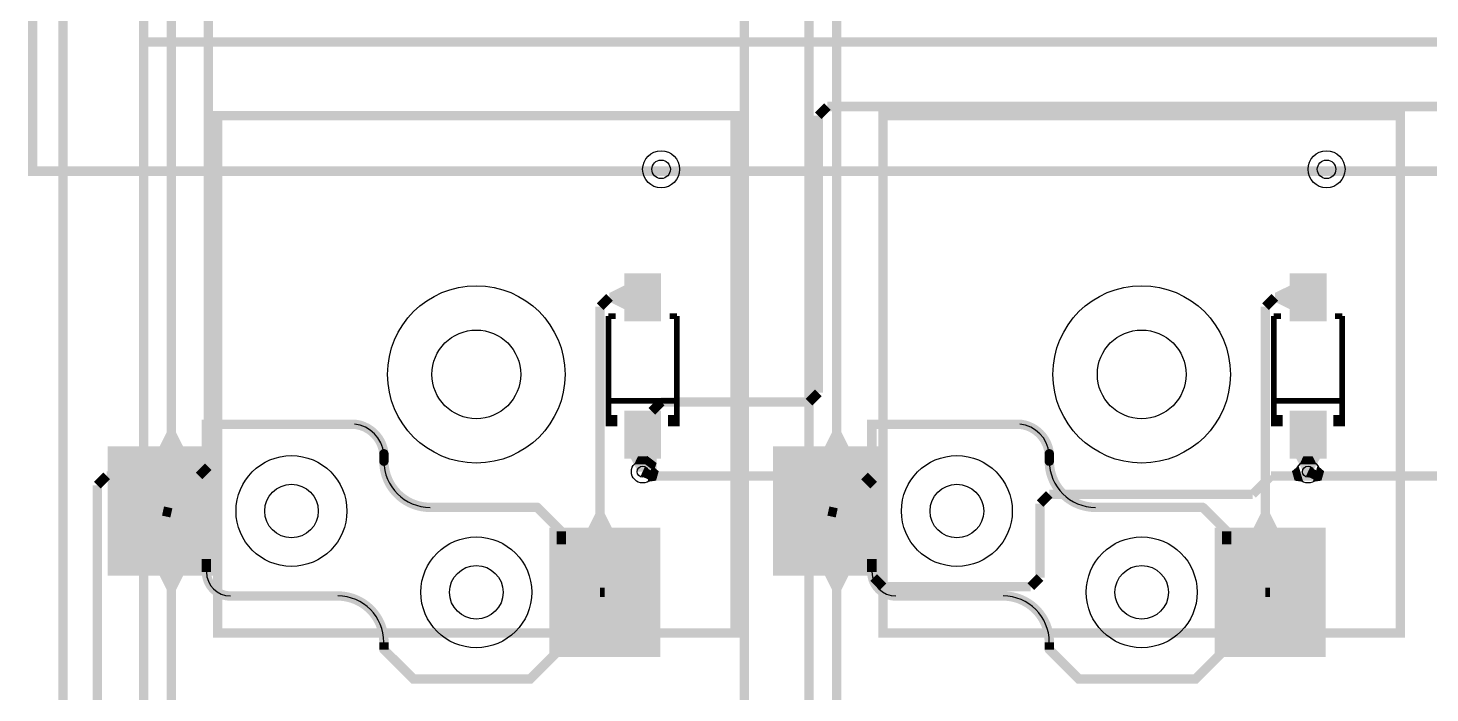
# Model space of a CAD drawing. Header units: millimetres. Extents: x -992 to -826, y 770 to 901.
# Drawn here: x -975.21 to -937.28, y 856.14 to 874.14 of the extents above; entities that cross this region are included whole.
import ezdxf

# ---------------------------------------------------------------- set-up
doc = ezdxf.new("R2010")
doc.units = ezdxf.units.MM
for name, color, linetype, true_color in [('BoardOutLine', 7, 'Continuous', 0xff00ff), ('BottomLayer', 7, 'Continuous', 0x0000ff), ('BottomPasteMaskLayer', 7, 'Continuous', 0x800000), ('BottomSilkLayer', 7, 'Continuous', 0x66cc33), ('BottomSolderMaskLayer', 7, 'Continuous', 0xaa00ff), ('Document', 7, 'Continuous', 0xffffff), ('Hole', 7, 'Continuous', 0x222222), ('Multi-Layer', 7, 'Continuous', 0xc0c0c0), ('TopLayer', 7, 'Continuous', 0xff0000), ('TopSilkLayer', 7, 'Continuous', 0xffcc00)]:
    doc.layers.add(name, color=color, linetype=linetype, true_color=true_color)

msp = doc.modelspace()

# ---------------------------------------------------------------- hatches: boundary and pattern name
at = {"layer": 'BottomLayer'}
for points in [[(-958.082, 866.202), (-958.082, 867.502), (-959.082, 867.502), (-959.082, 866.202)], [(-940.082, 866.202), (-940.082, 867.502), (-941.082, 867.502), (-941.082, 866.202)], [(-959.082, 867.169), (-959.082, 866.534), (-959.463, 866.725), (-959.463, 866.979)], [(-941.082, 867.169), (-941.082, 866.534), (-941.463, 866.725), (-941.463, 866.979)], [(-958.082, 862.483), (-958.082, 863.783), (-959.082, 863.783), (-959.082, 862.483)], [(-940.082, 862.483), (-940.082, 863.783), (-941.082, 863.783), (-941.082, 862.483)], [(-971.014, 862.818), (-971.649, 862.818), (-971.459, 863.199), (-971.205, 863.199)], [(-953.014, 862.818), (-953.649, 862.818), (-953.459, 863.199), (-953.205, 863.199)], [(-973.057, 859.318), (-970.057, 859.318), (-970.057, 862.818), (-973.057, 862.818)], [(-955.057, 859.318), (-952.057, 859.318), (-952.057, 862.818), (-955.057, 862.818)], [(-958.899, 862.483), (-958.264, 862.483), (-958.455, 862.133), (-958.709, 862.133)], [(-958.811, 862.334), (-958.353, 862.334), (-958.455, 862.548), (-958.709, 862.548)], [(-940.899, 862.483), (-940.264, 862.483), (-940.455, 862.133), (-940.709, 862.133)], [(-940.353, 862.334), (-940.811, 862.334), (-940.709, 862.548), (-940.455, 862.548)], [(-959.416, 860.618), (-960.051, 860.618), (-959.861, 860.999), (-959.607, 860.999)], [(-941.416, 860.618), (-942.051, 860.618), (-941.861, 860.999), (-941.607, 860.999)], [(-961.107, 857.118), (-958.107, 857.118), (-958.107, 860.618), (-961.107, 860.618)], [(-943.107, 857.118), (-940.107, 857.118), (-940.107, 860.618), (-943.107, 860.618)], [(-971.649, 859.318), (-971.014, 859.318), (-971.205, 858.937), (-971.459, 858.937)], [(-953.649, 859.318), (-953.014, 859.318), (-953.205, 858.937), (-953.459, 858.937)]]:
    msp.add_hatch(color=256, dxfattribs=at).paths.add_polyline_path(points)
at = {"layer": 'BottomPasteMaskLayer'}
for points in [[(-958.082, 866.202), (-958.082, 867.502), (-959.082, 867.502), (-959.082, 866.202)], [(-940.082, 866.202), (-940.082, 867.502), (-941.082, 867.502), (-941.082, 866.202)], [(-958.082, 862.483), (-958.082, 863.783), (-959.082, 863.783), (-959.082, 862.483)], [(-940.082, 862.483), (-940.082, 863.783), (-941.082, 863.783), (-941.082, 862.483)], [(-973.057, 859.318), (-970.057, 859.318), (-970.057, 862.818), (-973.057, 862.818)], [(-955.057, 859.318), (-952.057, 859.318), (-952.057, 862.818), (-955.057, 862.818)], [(-961.107, 857.118), (-958.107, 857.118), (-958.107, 860.618), (-961.107, 860.618)], [(-943.107, 857.118), (-940.107, 857.118), (-940.107, 860.618), (-943.107, 860.618)]]:
    msp.add_hatch(color=256, dxfattribs=at).paths.add_polyline_path(points)
at = {"layer": 'BottomSilkLayer'}
for points in [[(-959.584, 863.668), (-959.264, 863.668), (-959.264, 863.363), (-959.584, 863.363)], [(-957.58, 863.668), (-957.9, 863.668), (-957.9, 863.363), (-957.58, 863.363)], [(-941.584, 863.668), (-941.264, 863.668), (-941.264, 863.363), (-941.584, 863.363)], [(-939.58, 863.668), (-939.9, 863.668), (-939.9, 863.363), (-939.58, 863.363)]]:
    msp.add_hatch(color=256, dxfattribs=at).paths.add_polyline_path(points)
at = {"layer": 'BottomSolderMaskLayer'}
for points in [[(-958.082, 866.202), (-958.082, 867.502), (-959.082, 867.502), (-959.082, 866.202)], [(-940.082, 866.202), (-940.082, 867.502), (-941.082, 867.502), (-941.082, 866.202)], [(-958.082, 862.483), (-958.082, 863.783), (-959.082, 863.783), (-959.082, 862.483)], [(-940.082, 862.483), (-940.082, 863.783), (-941.082, 863.783), (-941.082, 862.483)], [(-973.057, 859.318), (-970.057, 859.318), (-970.057, 862.818), (-973.057, 862.818)], [(-955.057, 859.318), (-952.057, 859.318), (-952.057, 862.818), (-955.057, 862.818)], [(-961.107, 857.118), (-958.107, 857.118), (-958.107, 860.618), (-961.107, 860.618)], [(-943.107, 857.118), (-940.107, 857.118), (-940.107, 860.618), (-943.107, 860.618)]]:
    msp.add_hatch(color=256, dxfattribs=at).paths.add_polyline_path(points)
at = {"layer": 'Document'}
for points in [[(-958.486, 867.003), (-958.678, 867.003), (-958.678, 866.235), (-958.486, 866.235)], [(-940.486, 867.003), (-940.678, 867.003), (-940.678, 866.235), (-940.486, 866.235)], [(-958.966, 866.715), (-958.966, 866.523), (-958.198, 866.523), (-958.198, 866.715)], [(-940.966, 866.715), (-940.966, 866.523), (-940.198, 866.523), (-940.198, 866.715)], [(-958.455, 862.936), (-958.647, 862.936), (-958.647, 863.704), (-958.455, 863.704)], [(-940.455, 862.936), (-940.647, 862.936), (-940.647, 863.704), (-940.455, 863.704)], [(-970.255, 859.418), (-970.255, 863.291), (-966.382, 863.291), (-966.365, 863.292), (-966.349, 863.295), (-966.333, 863.3), (-966.318, 863.308), (-966.305, 863.317), (-966.292, 863.328), (-966.281, 863.34), (-966.272, 863.354), (-966.265, 863.369), (-966.259, 863.385), (-966.256, 863.401), (-966.255, 863.418), (-966.256, 863.434), (-966.259, 863.451), (-966.265, 863.466), (-966.272, 863.481), (-966.281, 863.495), (-966.292, 863.508), (-966.305, 863.518), (-966.318, 863.528), (-966.333, 863.535), (-966.349, 863.54), (-966.365, 863.544), (-966.382, 863.545), (-970.382, 863.545), (-970.399, 863.544), (-970.415, 863.54), (-970.431, 863.535), (-970.445, 863.528), (-970.459, 863.518), (-970.472, 863.508), (-970.483, 863.495), (-970.492, 863.481), (-970.499, 863.466), (-970.505, 863.451), (-970.508, 863.434), (-970.509, 863.418), (-970.509, 859.418), (-970.508, 859.401), (-970.505, 859.385), (-970.499, 859.369), (-970.492, 859.354), (-970.483, 859.34), (-970.472, 859.328), (-970.459, 859.317), (-970.445, 859.308), (-970.431, 859.3), (-970.415, 859.295), (-970.399, 859.292), (-970.382, 859.291), (-970.365, 859.292), (-970.349, 859.295), (-970.333, 859.3), (-970.318, 859.308), (-970.305, 859.317), (-970.292, 859.328), (-970.281, 859.34), (-970.272, 859.354), (-970.265, 859.369), (-970.259, 859.385), (-970.256, 859.401), (-970.255, 859.418)], [(-966.395, 863.291), (-966.354, 863.286), (-966.315, 863.279), (-966.275, 863.27), (-966.236, 863.258), (-966.198, 863.245), (-966.161, 863.23), (-966.124, 863.212), (-966.089, 863.193), (-966.054, 863.172), (-966.021, 863.149), (-965.989, 863.124), (-965.958, 863.098), (-965.929, 863.07), (-965.901, 863.041), (-965.874, 863.01), (-965.85, 862.978), (-965.827, 862.945), (-965.806, 862.91), (-965.787, 862.874), (-965.77, 862.838), (-965.754, 862.8), (-965.741, 862.762), (-965.73, 862.723), (-965.72, 862.684), (-965.713, 862.644), (-965.708, 862.604), (-965.706, 862.588), (-965.702, 862.573), (-965.695, 862.558), (-965.687, 862.544), (-965.677, 862.531), (-965.666, 862.52), (-965.653, 862.51), (-965.639, 862.502), (-965.625, 862.496), (-965.609, 862.491), (-965.593, 862.489), (-965.577, 862.488), (-965.561, 862.49), (-965.546, 862.493), (-965.531, 862.499), (-965.517, 862.506), (-965.503, 862.515), (-965.491, 862.526), (-965.481, 862.538), (-965.472, 862.552), (-965.465, 862.566), (-965.459, 862.581), (-965.456, 862.597), (-965.455, 862.613), (-965.456, 862.629), (-965.461, 862.675), (-965.469, 862.721), (-965.479, 862.767), (-965.491, 862.812), (-965.505, 862.857), (-965.521, 862.9), (-965.539, 862.944), (-965.559, 862.986), (-965.58, 863.027), (-965.604, 863.067), (-965.63, 863.106), (-965.657, 863.144), (-965.686, 863.181), (-965.717, 863.216), (-965.749, 863.25), (-965.783, 863.282), (-965.818, 863.313), (-965.854, 863.342), (-965.892, 863.369), (-965.931, 863.395), (-965.971, 863.419), (-966.013, 863.44), (-966.055, 863.46), (-966.098, 863.479), (-966.142, 863.495), (-966.186, 863.509), (-966.231, 863.521), (-966.277, 863.53), (-966.323, 863.538), (-966.369, 863.544), (-966.386, 863.544), (-966.403, 863.543), (-966.419, 863.539), (-966.434, 863.533), (-966.449, 863.525), (-966.463, 863.516), (-966.475, 863.504), (-966.485, 863.492), (-966.494, 863.477), (-966.501, 863.462), (-966.506, 863.446), (-966.508, 863.43), (-966.509, 863.413), (-966.507, 863.397), (-966.504, 863.381), (-966.498, 863.365), (-966.49, 863.351), (-966.48, 863.337), (-966.469, 863.325), (-966.456, 863.314), (-966.442, 863.306), (-966.427, 863.299), (-966.411, 863.294), (-966.395, 863.291)], [(-952.255, 859.418), (-952.255, 863.291), (-948.382, 863.291), (-948.365, 863.292), (-948.349, 863.295), (-948.333, 863.3), (-948.318, 863.308), (-948.305, 863.317), (-948.292, 863.328), (-948.281, 863.34), (-948.272, 863.354), (-948.265, 863.369), (-948.259, 863.385), (-948.256, 863.401), (-948.255, 863.418), (-948.256, 863.434), (-948.259, 863.451), (-948.265, 863.466), (-948.272, 863.481), (-948.281, 863.495), (-948.292, 863.508), (-948.305, 863.518), (-948.318, 863.528), (-948.333, 863.535), (-948.349, 863.54), (-948.365, 863.544), (-948.382, 863.545), (-952.382, 863.545), (-952.398, 863.544), (-952.415, 863.54), (-952.43, 863.535), (-952.445, 863.528), (-952.459, 863.518), (-952.472, 863.508), (-952.483, 863.495), (-952.492, 863.481), (-952.499, 863.466), (-952.505, 863.451), (-952.508, 863.434), (-952.509, 863.418), (-952.509, 859.418), (-952.508, 859.401), (-952.505, 859.385), (-952.499, 859.369), (-952.492, 859.354), (-952.483, 859.34), (-952.472, 859.328), (-952.459, 859.317), (-952.445, 859.308), (-952.43, 859.3), (-952.415, 859.295), (-952.398, 859.292), (-952.382, 859.291), (-952.365, 859.292), (-952.349, 859.295), (-952.333, 859.3), (-952.318, 859.308), (-952.305, 859.317), (-952.292, 859.328), (-952.281, 859.34), (-952.272, 859.354), (-952.265, 859.369), (-952.259, 859.385), (-952.256, 859.401), (-952.255, 859.418)], [(-948.395, 863.291), (-948.354, 863.286), (-948.315, 863.279), (-948.275, 863.27), (-948.236, 863.258), (-948.198, 863.245), (-948.161, 863.23), (-948.124, 863.212), (-948.089, 863.193), (-948.054, 863.172), (-948.021, 863.149), (-947.989, 863.124), (-947.958, 863.098), (-947.928, 863.07), (-947.901, 863.041), (-947.874, 863.01), (-947.85, 862.978), (-947.827, 862.945), (-947.806, 862.91), (-947.787, 862.874), (-947.77, 862.838), (-947.754, 862.8), (-947.741, 862.762), (-947.73, 862.723), (-947.72, 862.684), (-947.713, 862.644), (-947.708, 862.604), (-947.706, 862.588), (-947.701, 862.573), (-947.695, 862.558), (-947.687, 862.544), (-947.677, 862.531), (-947.666, 862.52), (-947.653, 862.51), (-947.639, 862.502), (-947.625, 862.496), (-947.609, 862.491), (-947.593, 862.489), (-947.577, 862.488), (-947.561, 862.49), (-947.546, 862.493), (-947.531, 862.499), (-947.516, 862.506), (-947.503, 862.515), (-947.491, 862.526), (-947.481, 862.538), (-947.472, 862.552), (-947.465, 862.566), (-947.459, 862.581), (-947.456, 862.597), (-947.455, 862.613), (-947.456, 862.629), (-947.461, 862.675), (-947.469, 862.721), (-947.479, 862.767), (-947.491, 862.812), (-947.505, 862.857), (-947.521, 862.9), (-947.539, 862.944), (-947.558, 862.986), (-947.58, 863.027), (-947.604, 863.067), (-947.63, 863.106), (-947.657, 863.144), (-947.686, 863.181), (-947.717, 863.216), (-947.749, 863.25), (-947.783, 863.282), (-947.818, 863.313), (-947.854, 863.342), (-947.892, 863.369), (-947.931, 863.395), (-947.971, 863.419), (-948.013, 863.44), (-948.055, 863.46), (-948.098, 863.479), (-948.142, 863.495), (-948.186, 863.509), (-948.231, 863.521), (-948.277, 863.53), (-948.323, 863.538), (-948.369, 863.544), (-948.386, 863.544), (-948.403, 863.543), (-948.419, 863.539), (-948.434, 863.533), (-948.449, 863.525), (-948.462, 863.516), (-948.475, 863.504), (-948.485, 863.492), (-948.494, 863.477), (-948.501, 863.462), (-948.506, 863.446), (-948.508, 863.43), (-948.509, 863.413), (-948.507, 863.397), (-948.504, 863.381), (-948.498, 863.365), (-948.49, 863.351), (-948.48, 863.337), (-948.469, 863.325), (-948.456, 863.314), (-948.442, 863.306), (-948.427, 863.299), (-948.411, 863.294), (-948.395, 863.291)], [(-965.709, 862.618), (-965.709, 862.417), (-965.708, 862.401), (-965.705, 862.385), (-965.699, 862.369), (-965.692, 862.354), (-965.683, 862.34), (-965.672, 862.328), (-965.659, 862.317), (-965.646, 862.307), (-965.631, 862.3), (-965.615, 862.295), (-965.599, 862.292), (-965.582, 862.29), (-965.565, 862.292), (-965.549, 862.295), (-965.533, 862.3), (-965.519, 862.307), (-965.505, 862.317), (-965.492, 862.328), (-965.481, 862.34), (-965.472, 862.354), (-965.465, 862.369), (-965.459, 862.385), (-965.456, 862.401), (-965.455, 862.417), (-965.455, 862.618), (-965.456, 862.634), (-965.459, 862.65), (-965.465, 862.666), (-965.472, 862.681), (-965.481, 862.695), (-965.492, 862.707), (-965.505, 862.718), (-965.519, 862.728), (-965.533, 862.735), (-965.549, 862.74), (-965.565, 862.743), (-965.582, 862.745), (-965.599, 862.743), (-965.615, 862.74), (-965.631, 862.735), (-965.646, 862.728), (-965.659, 862.718), (-965.672, 862.707), (-965.683, 862.695), (-965.692, 862.681), (-965.699, 862.666), (-965.705, 862.65), (-965.708, 862.634), (-965.709, 862.618)], [(-965.455, 862.418), (-965.453, 862.369), (-965.45, 862.32), (-965.445, 862.271), (-965.437, 862.223), (-965.428, 862.175), (-965.416, 862.127), (-965.403, 862.08), (-965.387, 862.034), (-965.369, 861.988), (-965.349, 861.943), (-965.328, 861.899), (-965.304, 861.856), (-965.279, 861.814), (-965.251, 861.774), (-965.222, 861.734), (-965.192, 861.696), (-965.159, 861.659), (-965.126, 861.624), (-965.09, 861.59), (-965.053, 861.558), (-965.015, 861.527), (-964.976, 861.498), (-964.935, 861.471), (-964.893, 861.445), (-964.85, 861.422), (-964.806, 861.4), (-964.761, 861.38), (-964.716, 861.363), (-964.669, 861.347), (-964.622, 861.333), (-964.575, 861.321), (-964.527, 861.312), (-964.478, 861.304), (-964.429, 861.299), (-964.38, 861.296), (-964.332, 861.295), (-964.315, 861.294), (-964.299, 861.291), (-964.283, 861.285), (-964.268, 861.278), (-964.254, 861.269), (-964.242, 861.258), (-964.231, 861.245), (-964.222, 861.231), (-964.214, 861.216), (-964.209, 861.201), (-964.206, 861.184), (-964.205, 861.168), (-964.206, 861.151), (-964.209, 861.135), (-964.214, 861.119), (-964.222, 861.104), (-964.231, 861.091), (-964.242, 861.078), (-964.254, 861.067), (-964.268, 861.058), (-964.283, 861.051), (-964.299, 861.045), (-964.315, 861.042), (-964.332, 861.041), (-964.386, 861.042), (-964.44, 861.045), (-964.493, 861.05), (-964.547, 861.058), (-964.6, 861.067), (-964.653, 861.079), (-964.705, 861.093), (-964.757, 861.108), (-964.808, 861.126), (-964.858, 861.146), (-964.908, 861.167), (-964.957, 861.191), (-965.004, 861.216), (-965.051, 861.244), (-965.097, 861.273), (-965.141, 861.304), (-965.184, 861.336), (-965.226, 861.371), (-965.266, 861.407), (-965.305, 861.444), (-965.343, 861.483), (-965.379, 861.524), (-965.413, 861.565), (-965.446, 861.608), (-965.476, 861.653), (-965.506, 861.698), (-965.533, 861.745), (-965.558, 861.793), (-965.582, 861.841), (-965.604, 861.891), (-965.623, 861.941), (-965.641, 861.992), (-965.657, 862.044), (-965.67, 862.096), (-965.682, 862.149), (-965.692, 862.202), (-965.699, 862.256), (-965.704, 862.31), (-965.707, 862.364), (-965.709, 862.418), (-965.707, 862.434), (-965.704, 862.451), (-965.699, 862.466), (-965.692, 862.481), (-965.682, 862.495), (-965.671, 862.508), (-965.659, 862.519), (-965.645, 862.528), (-965.63, 862.535), (-965.614, 862.54), (-965.598, 862.544), (-965.582, 862.545), (-965.565, 862.544), (-965.549, 862.54), (-965.533, 862.535), (-965.518, 862.528), (-965.504, 862.519), (-965.492, 862.508), (-965.481, 862.495), (-965.472, 862.481), (-965.464, 862.466), (-965.459, 862.451), (-965.456, 862.434), (-965.455, 862.418)], [(-947.709, 862.618), (-947.709, 862.417), (-947.708, 862.401), (-947.705, 862.385), (-947.699, 862.369), (-947.692, 862.354), (-947.683, 862.34), (-947.672, 862.328), (-947.659, 862.317), (-947.645, 862.307), (-947.631, 862.3), (-947.615, 862.295), (-947.599, 862.292), (-947.582, 862.29), (-947.565, 862.292), (-947.549, 862.295), (-947.533, 862.3), (-947.518, 862.307), (-947.505, 862.317), (-947.492, 862.328), (-947.481, 862.34), (-947.472, 862.354), (-947.465, 862.369), (-947.459, 862.385), (-947.456, 862.401), (-947.455, 862.417), (-947.455, 862.618), (-947.456, 862.634), (-947.459, 862.65), (-947.465, 862.666), (-947.472, 862.681), (-947.481, 862.695), (-947.492, 862.707), (-947.505, 862.718), (-947.518, 862.728), (-947.533, 862.735), (-947.549, 862.74), (-947.565, 862.743), (-947.582, 862.745), (-947.599, 862.743), (-947.615, 862.74), (-947.631, 862.735), (-947.645, 862.728), (-947.659, 862.718), (-947.672, 862.707), (-947.683, 862.695), (-947.692, 862.681), (-947.699, 862.666), (-947.705, 862.65), (-947.708, 862.634), (-947.709, 862.618)], [(-947.454, 862.418), (-947.453, 862.369), (-947.45, 862.32), (-947.445, 862.271), (-947.437, 862.223), (-947.428, 862.175), (-947.416, 862.127), (-947.402, 862.08), (-947.387, 862.034), (-947.369, 861.988), (-947.349, 861.943), (-947.328, 861.899), (-947.304, 861.856), (-947.279, 861.814), (-947.251, 861.774), (-947.222, 861.734), (-947.192, 861.696), (-947.159, 861.659), (-947.126, 861.624), (-947.09, 861.59), (-947.053, 861.558), (-947.015, 861.527), (-946.976, 861.498), (-946.935, 861.471), (-946.893, 861.445), (-946.85, 861.422), (-946.806, 861.4), (-946.761, 861.38), (-946.716, 861.363), (-946.669, 861.347), (-946.622, 861.333), (-946.575, 861.321), (-946.526, 861.312), (-946.478, 861.304), (-946.429, 861.299), (-946.38, 861.296), (-946.331, 861.295), (-946.315, 861.294), (-946.299, 861.291), (-946.283, 861.285), (-946.268, 861.278), (-946.254, 861.269), (-946.242, 861.258), (-946.231, 861.245), (-946.221, 861.231), (-946.214, 861.216), (-946.209, 861.201), (-946.206, 861.184), (-946.204, 861.168), (-946.206, 861.151), (-946.209, 861.135), (-946.214, 861.119), (-946.221, 861.104), (-946.231, 861.091), (-946.242, 861.078), (-946.254, 861.067), (-946.268, 861.058), (-946.283, 861.051), (-946.299, 861.045), (-946.315, 861.042), (-946.331, 861.041), (-946.386, 861.042), (-946.44, 861.045), (-946.493, 861.05), (-946.547, 861.058), (-946.6, 861.067), (-946.653, 861.079), (-946.705, 861.093), (-946.757, 861.108), (-946.808, 861.126), (-946.858, 861.146), (-946.908, 861.167), (-946.957, 861.191), (-947.004, 861.216), (-947.051, 861.244), (-947.096, 861.273), (-947.141, 861.304), (-947.184, 861.336), (-947.226, 861.371), (-947.266, 861.407), (-947.305, 861.444), (-947.343, 861.483), (-947.379, 861.524), (-947.413, 861.565), (-947.445, 861.608), (-947.476, 861.653), (-947.506, 861.698), (-947.533, 861.745), (-947.558, 861.793), (-947.582, 861.841), (-947.604, 861.891), (-947.623, 861.941), (-947.641, 861.992), (-947.657, 862.044), (-947.67, 862.096), (-947.682, 862.149), (-947.692, 862.202), (-947.699, 862.256), (-947.704, 862.31), (-947.707, 862.364), (-947.708, 862.418), (-947.707, 862.434), (-947.704, 862.451), (-947.699, 862.466), (-947.691, 862.481), (-947.682, 862.495), (-947.671, 862.508), (-947.659, 862.519), (-947.645, 862.528), (-947.63, 862.535), (-947.614, 862.54), (-947.598, 862.544), (-947.581, 862.545), (-947.565, 862.544), (-947.549, 862.54), (-947.533, 862.535), (-947.518, 862.528), (-947.504, 862.519), (-947.492, 862.508), (-947.481, 862.495), (-947.472, 862.481), (-947.464, 862.466), (-947.459, 862.451), (-947.456, 862.434), (-947.454, 862.418)], [(-965.672, 857.228), (-964.872, 856.428), (-964.859, 856.417), (-964.845, 856.408), (-964.831, 856.4), (-964.815, 856.395), (-964.799, 856.392), (-964.782, 856.391), (-961.632, 856.391), (-961.615, 856.392), (-961.599, 856.395), (-961.583, 856.4), (-961.568, 856.408), (-961.555, 856.417), (-961.542, 856.428), (-960.692, 857.278), (-960.681, 857.29), (-960.672, 857.304), (-960.665, 857.319), (-960.659, 857.335), (-960.656, 857.351), (-960.655, 857.368), (-960.655, 860.518), (-960.656, 860.534), (-960.659, 860.551), (-960.665, 860.566), (-960.672, 860.581), (-960.681, 860.595), (-960.692, 860.608), (-961.342, 861.258), (-961.355, 861.268), (-961.368, 861.278), (-961.383, 861.285), (-961.399, 861.29), (-961.415, 861.294), (-961.432, 861.295), (-964.282, 861.295), (-964.299, 861.294), (-964.315, 861.29), (-964.331, 861.285), (-964.345, 861.278), (-964.359, 861.268), (-964.372, 861.258), (-964.383, 861.245), (-964.392, 861.231), (-964.399, 861.216), (-964.405, 861.201), (-964.408, 861.184), (-964.409, 861.168), (-964.408, 861.151), (-964.405, 861.135), (-964.399, 861.119), (-964.392, 861.104), (-964.383, 861.09), (-964.372, 861.078), (-964.359, 861.067), (-964.345, 861.058), (-964.331, 861.05), (-964.315, 861.045), (-964.299, 861.042), (-964.282, 861.041), (-961.485, 861.041), (-960.909, 860.465), (-960.909, 857.42), (-961.685, 856.645), (-964.729, 856.645), (-965.492, 857.408), (-965.505, 857.419), (-965.518, 857.428), (-965.533, 857.435), (-965.549, 857.44), (-965.565, 857.444), (-965.582, 857.445), (-965.599, 857.444), (-965.615, 857.44), (-965.631, 857.435), (-965.645, 857.428), (-965.659, 857.419), (-965.672, 857.408), (-965.683, 857.395), (-965.692, 857.381), (-965.699, 857.366), (-965.705, 857.351), (-965.708, 857.334), (-965.709, 857.318), (-965.708, 857.301), (-965.705, 857.285), (-965.699, 857.269), (-965.692, 857.254), (-965.683, 857.24), (-965.672, 857.228)], [(-947.672, 857.228), (-946.872, 856.428), (-946.859, 856.417), (-946.845, 856.408), (-946.831, 856.4), (-946.815, 856.395), (-946.798, 856.392), (-946.782, 856.391), (-943.632, 856.391), (-943.615, 856.392), (-943.599, 856.395), (-943.583, 856.4), (-943.568, 856.408), (-943.555, 856.417), (-943.542, 856.428), (-942.692, 857.278), (-942.681, 857.29), (-942.672, 857.304), (-942.665, 857.319), (-942.659, 857.335), (-942.656, 857.351), (-942.655, 857.368), (-942.655, 860.518), (-942.656, 860.534), (-942.659, 860.551), (-942.665, 860.566), (-942.672, 860.581), (-942.681, 860.595), (-942.692, 860.608), (-943.342, 861.258), (-943.355, 861.268), (-943.368, 861.278), (-943.383, 861.285), (-943.399, 861.29), (-943.415, 861.294), (-943.432, 861.295), (-946.282, 861.295), (-946.298, 861.294), (-946.315, 861.29), (-946.33, 861.285), (-946.345, 861.278), (-946.359, 861.268), (-946.372, 861.258), (-946.383, 861.245), (-946.392, 861.231), (-946.399, 861.216), (-946.405, 861.201), (-946.408, 861.184), (-946.409, 861.168), (-946.408, 861.151), (-946.405, 861.135), (-946.399, 861.119), (-946.392, 861.104), (-946.383, 861.09), (-946.372, 861.078), (-946.359, 861.067), (-946.345, 861.058), (-946.33, 861.05), (-946.315, 861.045), (-946.298, 861.042), (-946.282, 861.041), (-943.484, 861.041), (-942.909, 860.465), (-942.909, 857.42), (-943.684, 856.645), (-946.729, 856.645), (-947.492, 857.408), (-947.505, 857.419), (-947.518, 857.428), (-947.533, 857.435), (-947.549, 857.44), (-947.565, 857.444), (-947.582, 857.445), (-947.598, 857.444), (-947.615, 857.44), (-947.631, 857.435), (-947.645, 857.428), (-947.659, 857.419), (-947.672, 857.408), (-947.683, 857.395), (-947.692, 857.381), (-947.699, 857.366), (-947.705, 857.351), (-947.708, 857.334), (-947.709, 857.318), (-947.708, 857.301), (-947.705, 857.285), (-947.699, 857.269), (-947.692, 857.254), (-947.683, 857.24), (-947.672, 857.228)], [(-969.732, 858.895), (-969.764, 858.896), (-969.797, 858.899), (-969.83, 858.904), (-969.862, 858.911), (-969.893, 858.921), (-969.924, 858.932), (-969.954, 858.945), (-969.984, 858.96), (-970.012, 858.976), (-970.039, 858.995), (-970.065, 859.015), (-970.09, 859.037), (-970.113, 859.06), (-970.135, 859.085), (-970.155, 859.11), (-970.173, 859.138), (-970.19, 859.166), (-970.205, 859.195), (-970.218, 859.225), (-970.229, 859.256), (-970.238, 859.288), (-970.245, 859.32), (-970.251, 859.352), (-970.254, 859.385), (-970.255, 859.418), (-970.256, 859.434), (-970.259, 859.451), (-970.264, 859.466), (-970.272, 859.481), (-970.281, 859.495), (-970.292, 859.508), (-970.304, 859.519), (-970.318, 859.528), (-970.333, 859.535), (-970.349, 859.541), (-970.365, 859.544), (-970.382, 859.545), (-970.398, 859.544), (-970.415, 859.541), (-970.43, 859.535), (-970.445, 859.528), (-970.459, 859.519), (-970.471, 859.508), (-970.482, 859.495), (-970.492, 859.481), (-970.499, 859.466), (-970.504, 859.451), (-970.508, 859.434), (-970.509, 859.418), (-970.508, 859.377), (-970.504, 859.337), (-970.499, 859.296), (-970.492, 859.256), (-970.482, 859.217), (-970.471, 859.178), (-970.457, 859.139), (-970.441, 859.102), (-970.424, 859.065), (-970.405, 859.029), (-970.383, 858.995), (-970.36, 858.961), (-970.335, 858.929), (-970.309, 858.898), (-970.281, 858.868), (-970.252, 858.84), (-970.221, 858.814), (-970.188, 858.789), (-970.155, 858.766), (-970.12, 858.745), (-970.084, 858.726), (-970.048, 858.708), (-970.01, 858.692), (-969.972, 858.679), (-969.933, 858.667), (-969.893, 858.658), (-969.853, 858.65), (-969.813, 858.645), (-969.772, 858.642), (-969.732, 858.641), (-969.715, 858.642), (-969.699, 858.645), (-969.683, 858.651), (-969.668, 858.658), (-969.654, 858.667), (-969.642, 858.678), (-969.631, 858.691), (-969.622, 858.704), (-969.614, 858.719), (-969.609, 858.735), (-969.606, 858.751), (-969.605, 858.768), (-969.606, 858.785), (-969.609, 858.801), (-969.614, 858.817), (-969.622, 858.831), (-969.631, 858.845), (-969.642, 858.858), (-969.654, 858.869), (-969.668, 858.878), (-969.683, 858.885), (-969.699, 858.891), (-969.715, 858.894), (-969.732, 858.895)], [(-951.732, 858.895), (-951.764, 858.896), (-951.797, 858.899), (-951.83, 858.904), (-951.862, 858.911), (-951.893, 858.921), (-951.924, 858.932), (-951.954, 858.945), (-951.984, 858.96), (-952.012, 858.976), (-952.039, 858.995), (-952.065, 859.015), (-952.09, 859.037), (-952.113, 859.06), (-952.135, 859.085), (-952.155, 859.11), (-952.173, 859.138), (-952.19, 859.166), (-952.205, 859.195), (-952.218, 859.225), (-952.229, 859.256), (-952.238, 859.288), (-952.245, 859.32), (-952.251, 859.352), (-952.254, 859.385), (-952.255, 859.418), (-952.256, 859.434), (-952.259, 859.451), (-952.264, 859.466), (-952.272, 859.481), (-952.281, 859.495), (-952.292, 859.508), (-952.304, 859.519), (-952.318, 859.528), (-952.333, 859.535), (-952.349, 859.541), (-952.365, 859.544), (-952.382, 859.545), (-952.398, 859.544), (-952.415, 859.541), (-952.43, 859.535), (-952.445, 859.528), (-952.459, 859.519), (-952.471, 859.508), (-952.482, 859.495), (-952.492, 859.481), (-952.499, 859.466), (-952.504, 859.451), (-952.508, 859.434), (-952.509, 859.418), (-952.508, 859.377), (-952.504, 859.337), (-952.499, 859.296), (-952.492, 859.256), (-952.482, 859.217), (-952.471, 859.178), (-952.457, 859.139), (-952.441, 859.102), (-952.424, 859.065), (-952.405, 859.029), (-952.383, 858.995), (-952.36, 858.961), (-952.335, 858.929), (-952.309, 858.898), (-952.281, 858.868), (-952.252, 858.84), (-952.221, 858.814), (-952.188, 858.789), (-952.155, 858.766), (-952.12, 858.745), (-952.084, 858.726), (-952.048, 858.708), (-952.01, 858.692), (-951.972, 858.679), (-951.933, 858.667), (-951.893, 858.658), (-951.853, 858.65), (-951.813, 858.645), (-951.772, 858.642), (-951.732, 858.641), (-951.715, 858.642), (-951.699, 858.645), (-951.683, 858.651), (-951.668, 858.658), (-951.654, 858.667), (-951.642, 858.678), (-951.631, 858.691), (-951.622, 858.704), (-951.614, 858.719), (-951.609, 858.735), (-951.606, 858.751), (-951.605, 858.768), (-951.606, 858.785), (-951.609, 858.801), (-951.614, 858.817), (-951.622, 858.831), (-951.631, 858.845), (-951.642, 858.858), (-951.654, 858.869), (-951.668, 858.878), (-951.683, 858.885), (-951.699, 858.891), (-951.715, 858.894), (-951.732, 858.895)], [(-966.832, 858.895), (-969.732, 858.895), (-969.749, 858.894), (-969.765, 858.89), (-969.781, 858.885), (-969.795, 858.878), (-969.809, 858.868), (-969.822, 858.858), (-969.833, 858.845), (-969.842, 858.831), (-969.849, 858.816), (-969.855, 858.801), (-969.858, 858.784), (-969.859, 858.768), (-969.858, 858.751), (-969.855, 858.735), (-969.849, 858.719), (-969.842, 858.704), (-969.833, 858.69), (-969.822, 858.678), (-969.809, 858.667), (-969.795, 858.658), (-969.781, 858.65), (-969.765, 858.645), (-969.749, 858.642), (-969.732, 858.641), (-966.832, 858.641), (-966.815, 858.642), (-966.799, 858.645), (-966.783, 858.65), (-966.768, 858.658), (-966.755, 858.667), (-966.742, 858.678), (-966.731, 858.69), (-966.722, 858.704), (-966.715, 858.719), (-966.709, 858.735), (-966.706, 858.751), (-966.705, 858.768), (-966.706, 858.784), (-966.709, 858.801), (-966.715, 858.816), (-966.722, 858.831), (-966.731, 858.845), (-966.742, 858.858), (-966.755, 858.868), (-966.768, 858.878), (-966.783, 858.885), (-966.799, 858.89), (-966.815, 858.894), (-966.832, 858.895)], [(-965.709, 857.518), (-965.71, 857.567), (-965.713, 857.616), (-965.718, 857.664), (-965.726, 857.713), (-965.735, 857.761), (-965.747, 857.809), (-965.761, 857.856), (-965.776, 857.902), (-965.794, 857.948), (-965.814, 857.993), (-965.836, 858.036), (-965.859, 858.079), (-965.885, 858.121), (-965.912, 858.162), (-965.941, 858.202), (-965.971, 858.24), (-966.004, 858.277), (-966.038, 858.312), (-966.073, 858.346), (-966.11, 858.378), (-966.148, 858.409), (-966.188, 858.438), (-966.228, 858.465), (-966.27, 858.49), (-966.313, 858.514), (-966.357, 858.536), (-966.402, 858.555), (-966.448, 858.573), (-966.494, 858.589), (-966.541, 858.603), (-966.589, 858.614), (-966.637, 858.624), (-966.685, 858.631), (-966.734, 858.637), (-966.783, 858.64), (-966.832, 858.641), (-966.848, 858.642), (-966.865, 858.645), (-966.88, 858.651), (-966.895, 858.658), (-966.909, 858.667), (-966.921, 858.678), (-966.932, 858.691), (-966.942, 858.704), (-966.949, 858.719), (-966.954, 858.735), (-966.958, 858.751), (-966.959, 858.768), (-966.958, 858.784), (-966.954, 858.801), (-966.949, 858.817), (-966.942, 858.831), (-966.932, 858.845), (-966.921, 858.858), (-966.909, 858.869), (-966.895, 858.878), (-966.88, 858.885), (-966.865, 858.891), (-966.848, 858.894), (-966.832, 858.895), (-966.778, 858.894), (-966.724, 858.891), (-966.67, 858.885), (-966.616, 858.878), (-966.563, 858.868), (-966.51, 858.857), (-966.458, 858.843), (-966.406, 858.828), (-966.355, 858.81), (-966.305, 858.79), (-966.255, 858.768), (-966.207, 858.745), (-966.159, 858.719), (-966.112, 858.692), (-966.067, 858.663), (-966.022, 858.632), (-965.979, 858.599), (-965.937, 858.565), (-965.897, 858.529), (-965.858, 858.492), (-965.82, 858.453), (-965.785, 858.412), (-965.75, 858.37), (-965.718, 858.327), (-965.687, 858.283), (-965.658, 858.237), (-965.63, 858.191), (-965.605, 858.143), (-965.581, 858.094), (-965.559, 858.045), (-965.54, 857.995), (-965.522, 857.943), (-965.506, 857.892), (-965.493, 857.839), (-965.481, 857.787), (-965.472, 857.733), (-965.464, 857.68), (-965.459, 857.626), (-965.456, 857.572), (-965.455, 857.518), (-965.456, 857.501), (-965.459, 857.485), (-965.464, 857.469), (-965.472, 857.454), (-965.481, 857.441), (-965.492, 857.428), (-965.504, 857.417), (-965.518, 857.408), (-965.533, 857.401), (-965.549, 857.395), (-965.565, 857.392), (-965.582, 857.391), (-965.598, 857.392), (-965.615, 857.395), (-965.63, 857.401), (-965.645, 857.408), (-965.659, 857.417), (-965.671, 857.428), (-965.682, 857.441), (-965.692, 857.454), (-965.699, 857.469), (-965.704, 857.485), (-965.708, 857.501), (-965.709, 857.518)], [(-948.832, 858.895), (-951.732, 858.895), (-951.748, 858.894), (-951.765, 858.89), (-951.781, 858.885), (-951.795, 858.878), (-951.809, 858.868), (-951.822, 858.858), (-951.833, 858.845), (-951.842, 858.831), (-951.849, 858.816), (-951.855, 858.801), (-951.858, 858.784), (-951.859, 858.768), (-951.858, 858.751), (-951.855, 858.735), (-951.849, 858.719), (-951.842, 858.704), (-951.833, 858.69), (-951.822, 858.678), (-951.809, 858.667), (-951.795, 858.658), (-951.781, 858.65), (-951.765, 858.645), (-951.748, 858.642), (-951.732, 858.641), (-948.832, 858.641), (-948.815, 858.642), (-948.799, 858.645), (-948.783, 858.65), (-948.768, 858.658), (-948.755, 858.667), (-948.742, 858.678), (-948.731, 858.69), (-948.722, 858.704), (-948.715, 858.719), (-948.709, 858.735), (-948.706, 858.751), (-948.705, 858.768), (-948.706, 858.784), (-948.709, 858.801), (-948.715, 858.816), (-948.722, 858.831), (-948.731, 858.845), (-948.742, 858.858), (-948.755, 858.868), (-948.768, 858.878), (-948.783, 858.885), (-948.799, 858.89), (-948.815, 858.894), (-948.832, 858.895)], [(-947.709, 857.518), (-947.71, 857.567), (-947.713, 857.616), (-947.718, 857.664), (-947.726, 857.713), (-947.735, 857.761), (-947.747, 857.809), (-947.761, 857.856), (-947.776, 857.902), (-947.794, 857.948), (-947.814, 857.993), (-947.835, 858.036), (-947.859, 858.079), (-947.884, 858.121), (-947.912, 858.162), (-947.941, 858.202), (-947.971, 858.24), (-948.004, 858.277), (-948.038, 858.312), (-948.073, 858.346), (-948.11, 858.378), (-948.148, 858.409), (-948.187, 858.438), (-948.228, 858.465), (-948.27, 858.49), (-948.313, 858.514), (-948.357, 858.536), (-948.402, 858.555), (-948.448, 858.573), (-948.494, 858.589), (-948.541, 858.603), (-948.589, 858.614), (-948.637, 858.624), (-948.685, 858.631), (-948.734, 858.637), (-948.783, 858.64), (-948.832, 858.641), (-948.848, 858.642), (-948.864, 858.645), (-948.88, 858.651), (-948.895, 858.658), (-948.909, 858.667), (-948.921, 858.678), (-948.932, 858.691), (-948.942, 858.704), (-948.949, 858.719), (-948.954, 858.735), (-948.958, 858.751), (-948.959, 858.768), (-948.958, 858.784), (-948.954, 858.801), (-948.949, 858.817), (-948.942, 858.831), (-948.932, 858.845), (-948.921, 858.858), (-948.909, 858.869), (-948.895, 858.878), (-948.88, 858.885), (-948.864, 858.891), (-948.848, 858.894), (-948.832, 858.895), (-948.778, 858.894), (-948.724, 858.891), (-948.67, 858.885), (-948.616, 858.878), (-948.563, 858.868), (-948.51, 858.857), (-948.458, 858.843), (-948.406, 858.828), (-948.355, 858.81), (-948.305, 858.79), (-948.255, 858.768), (-948.206, 858.745), (-948.159, 858.719), (-948.112, 858.692), (-948.067, 858.663), (-948.022, 858.632), (-947.979, 858.599), (-947.937, 858.565), (-947.897, 858.529), (-947.858, 858.492), (-947.82, 858.453), (-947.785, 858.412), (-947.75, 858.37), (-947.718, 858.327), (-947.687, 858.283), (-947.658, 858.237), (-947.63, 858.191), (-947.605, 858.143), (-947.581, 858.094), (-947.559, 858.045), (-947.54, 857.995), (-947.522, 857.943), (-947.506, 857.892), (-947.493, 857.839), (-947.481, 857.787), (-947.472, 857.733), (-947.464, 857.68), (-947.459, 857.626), (-947.456, 857.572), (-947.455, 857.518), (-947.456, 857.501), (-947.459, 857.485), (-947.464, 857.469), (-947.472, 857.454), (-947.481, 857.441), (-947.492, 857.428), (-947.504, 857.417), (-947.518, 857.408), (-947.533, 857.401), (-947.549, 857.395), (-947.565, 857.392), (-947.582, 857.391), (-947.598, 857.392), (-947.614, 857.395), (-947.63, 857.401), (-947.645, 857.408), (-947.659, 857.417), (-947.671, 857.428), (-947.682, 857.441), (-947.692, 857.454), (-947.699, 857.469), (-947.704, 857.485), (-947.708, 857.501), (-947.709, 857.518)]]:
    msp.add_hatch(color=256, dxfattribs=at).paths.add_polyline_path(points)
at = {"layer": 'TopLayer'}
for points in [[(-958.278, 862.156), (-958.643, 862.431), (-958.459, 862.56), (-958.205, 862.368)], [(-958.325, 862.297), (-958.452, 861.857), (-958.22, 861.891), (-958.147, 862.145)], [(-940.712, 861.857), (-940.839, 862.297), (-941.017, 862.145), (-940.944, 861.891)], [(-940.325, 862.297), (-940.452, 861.857), (-940.22, 861.891), (-940.147, 862.145)]]:
    msp.add_hatch(color=256, dxfattribs=at).paths.add_polyline_path(points)

# ---------------------------------------------------------------- linework, layer by layer
at = {"layer": 'BoardOutLine', "const_width": 0.254}
msp.add_lwpolyline([(-974.282, 811.919), (-974.251, 899.332), (-974.171, 899.52), (-973.02, 900.623), (-972.842, 900.695), (-912.574, 901.026)], dxfattribs=at)
at = {"layer": 'BottomLayer', "const_width": 0.254}
for points in [[(-955.832, 792.268), (-955.832, 893.768)], [(-971.332, 879.018), (-971.332, 861.018)], [(-953.332, 879.018), (-953.332, 861.018)], [(-959.734, 866.598), (-959.48, 866.852)], [(-959.48, 866.852), (-958.582, 866.852)], [(-941.734, 866.598), (-941.48, 866.852)], [(-941.48, 866.852), (-940.582, 866.852)], [(-959.734, 858.868), (-959.734, 866.598)], [(-941.734, 858.868), (-941.734, 866.598)], [(-958.582, 863.133), (-958.582, 862.133)], [(-940.582, 863.133), (-940.582, 862.133)], [(-971.557, 861.068), (-971.332, 861.018)], [(-971.332, 861.018), (-971.557, 861.068)], [(-971.332, 861.018), (-971.332, 843.018)], [(-953.557, 861.068), (-953.332, 861.018)], [(-953.332, 861.018), (-953.557, 861.068)], [(-953.332, 861.018), (-953.332, 843.018)], [(-959.607, 858.868), (-959.734, 858.868)], [(-941.607, 858.868), (-941.734, 858.868)]]:
    msp.add_lwpolyline(points, dxfattribs=at)
at = {"layer": 'BottomSilkLayer', "const_width": 0.254}
msp.add_lwpolyline([(-877.082, 899.268), (-975.082, 899.268), (-975.082, 870.268), (-877.082, 870.268), (-877.082, 899.268)], close=True, dxfattribs=at)
at = {"layer": 'BottomSilkLayer'}
for points, const_width in [([(-959.508, 863.592), (-959.508, 866.344)], 0.152), ([(-959.508, 866.344), (-959.315, 866.344)], 0.152), ([(-957.656, 866.344), (-957.849, 866.344)], 0.152), ([(-957.656, 863.592), (-957.656, 866.344)], 0.152), ([(-941.508, 863.592), (-941.508, 866.344)], 0.152), ([(-941.508, 866.344), (-941.315, 866.344)], 0.152), ([(-939.656, 866.344), (-939.849, 866.344)], 0.152), ([(-939.656, 863.592), (-939.656, 866.344)], 0.152), ([(-957.706, 864.051), (-959.458, 864.051)], 0.152), ([(-939.706, 864.051), (-941.458, 864.051)], 0.152), ([(-970.383, 862.367), (-970.383, 863.417), (-970.383, 863.417), (-966.382, 863.417)], 0.254), ([(-952.382, 862.367), (-952.382, 863.417), (-952.382, 863.417), (-948.382, 863.417)], 0.254), ([(-965.582, 862.618), (-965.582, 862.418)], 0.254), ([(-947.581, 862.618), (-947.581, 862.418)], 0.254), ([(-964.332, 861.168), (-961.432, 861.168)], 0.254), ([(-960.782, 860.517), (-961.432, 861.167), (-961.432, 861.168)], 0.254), ([(-946.332, 861.168), (-943.432, 861.168)], 0.254), ([(-942.782, 860.517), (-943.432, 861.167), (-943.432, 861.168)], 0.254), ([(-960.782, 860.517), (-960.782, 860.168)], 0.254), ([(-942.782, 860.517), (-942.782, 860.168)], 0.254), ([(-970.382, 859.418), (-970.382, 859.768)], 0.254), ([(-952.382, 859.418), (-952.382, 859.768)], 0.254), ([(-966.832, 858.768), (-969.732, 858.768)], 0.254), ([(-948.832, 858.768), (-951.732, 858.768)], 0.254), ([(-960.782, 857.568), (-960.782, 857.368), (-961.632, 856.518), (-964.782, 856.518), (-965.582, 857.318)], 0.254), ([(-965.582, 857.318), (-965.582, 857.518)], 0.254), ([(-942.782, 857.568), (-942.782, 857.368), (-943.632, 856.518), (-946.782, 856.518), (-947.582, 857.318)], 0.254), ([(-947.582, 857.318), (-947.582, 857.518)], 0.254)]:
    msp.add_lwpolyline(points, dxfattribs=dict(at, const_width=const_width))
for centre, radius, start, end in [((-966.47, 862.53), 0.892, 5.5913, 84.3324), ((-948.47, 862.53), 0.892, 5.5913, 84.3324), ((-964.332, 862.418), 1.25, 180.0023, 270), ((-946.332, 862.418), 1.25, 180.0023, 270), ((-969.732, 859.418), 0.65, 180, 270), ((-951.732, 859.418), 0.65, 180, 270), ((-966.832, 857.518), 1.25, 0, 90), ((-948.832, 857.518), 1.25, 0, 90)]:
    msp.add_arc(centre, radius, start, end, dxfattribs=at)
at = {"layer": 'Document', "const_width": 0.254}
for points in [[(-954.082, 873.768), (-954.082, 891.768), (-972.082, 891.768), (-972.082, 873.768), (-954.082, 873.768)], [(-936.082, 873.768), (-936.082, 891.768), (-954.082, 891.768), (-954.082, 873.768), (-936.082, 873.768)], [(-954.082, 855.768), (-954.082, 873.768), (-972.082, 873.768), (-972.082, 855.768), (-954.082, 855.768)], [(-936.082, 855.768), (-936.082, 873.768), (-954.082, 873.768), (-954.082, 855.768), (-936.082, 855.768)]]:
    msp.add_lwpolyline(points, close=True, dxfattribs=at)
at = {"layer": 'Document'}
for centre, radius in [((-958.082, 870.318), 0.25), ((-940.082, 870.318), 0.25), ((-963.082, 864.768), 1.2), ((-945.082, 864.768), 1.2), ((-968.082, 861.068), 0.725), ((-950.082, 861.068), 0.725), ((-963.082, 858.868), 0.725), ((-945.082, 858.868), 0.725)]:
    msp.add_circle(centre, radius, dxfattribs=at)
at = {"layer": 'Hole'}
for centre in [(-958.582, 862.133), (-940.582, 862.133)]:
    msp.add_circle(centre, 0.152, dxfattribs=at)
at = {"layer": 'Multi-Layer'}
for centre, radius in [((-958.082, 870.318), 0.5), ((-940.082, 870.318), 0.5), ((-963.082, 864.768), 2.4), ((-945.082, 864.768), 2.4), ((-968.082, 861.068), 1.5), ((-958.582, 862.133), 0.305), ((-950.082, 861.068), 1.5), ((-940.582, 862.133), 0.305), ((-963.082, 858.868), 1.5), ((-945.082, 858.868), 1.5)]:
    msp.add_circle(centre, radius, dxfattribs=at)
at = {"layer": 'TopLayer', "const_width": 0.254}
for points in [[(-970.332, 862.268), (-970.332, 889.768)], [(-953.832, 871.768), (-953.582, 872.018)], [(-953.582, 872.018), (-920.082, 872.018)], [(-953.832, 864.268), (-953.832, 871.768)], [(-954.082, 864.018), (-953.832, 864.268)], [(-958.332, 863.768), (-958.082, 864.018)], [(-958.082, 864.018), (-954.082, 864.018)], [(-958.332, 862.018), (-958.332, 863.768)], [(-973.332, 861.768), (-973.082, 862.018)], [(-973.082, 862.018), (-970.582, 862.018)], [(-970.582, 862.018), (-970.332, 862.268)], [(-958.582, 862.133), (-958.332, 862.018)], [(-958.582, 862.133), (-958.332, 862.018)], [(-958.332, 862.018), (-952.582, 862.018)], [(-952.582, 862.018), (-952.332, 861.768)], [(-942.082, 861.518), (-941.582, 862.018)], [(-941.582, 862.018), (-940.332, 862.018)], [(-940.582, 862.133), (-940.332, 862.018)], [(-940.332, 862.018), (-940.582, 862.133)], [(-940.332, 862.018), (-934.582, 862.018)], [(-973.332, 811.268), (-973.332, 861.768)], [(-952.332, 861.768), (-952.332, 859.268)], [(-947.832, 861.268), (-947.582, 861.518)], [(-947.832, 859.268), (-947.832, 861.268)], [(-947.582, 861.518), (-942.082, 861.518)], [(-952.332, 859.268), (-952.082, 859.018)], [(-948.082, 859.018), (-947.832, 859.268)], [(-952.082, 859.018), (-948.082, 859.018)]]:
    msp.add_lwpolyline(points, dxfattribs=at)
at = {"layer": 'TopSilkLayer', "const_width": 0.254}
for points in [[(-970.082, 857.768), (-956.082, 857.768), (-956.082, 871.768), (-970.082, 871.768), (-970.082, 857.768)], [(-952.082, 857.768), (-938.082, 857.768), (-938.082, 871.768), (-952.082, 871.768), (-952.082, 857.768)]]:
    msp.add_lwpolyline(points, close=True, dxfattribs=at)

doc.saveas('drawing.dxf')
